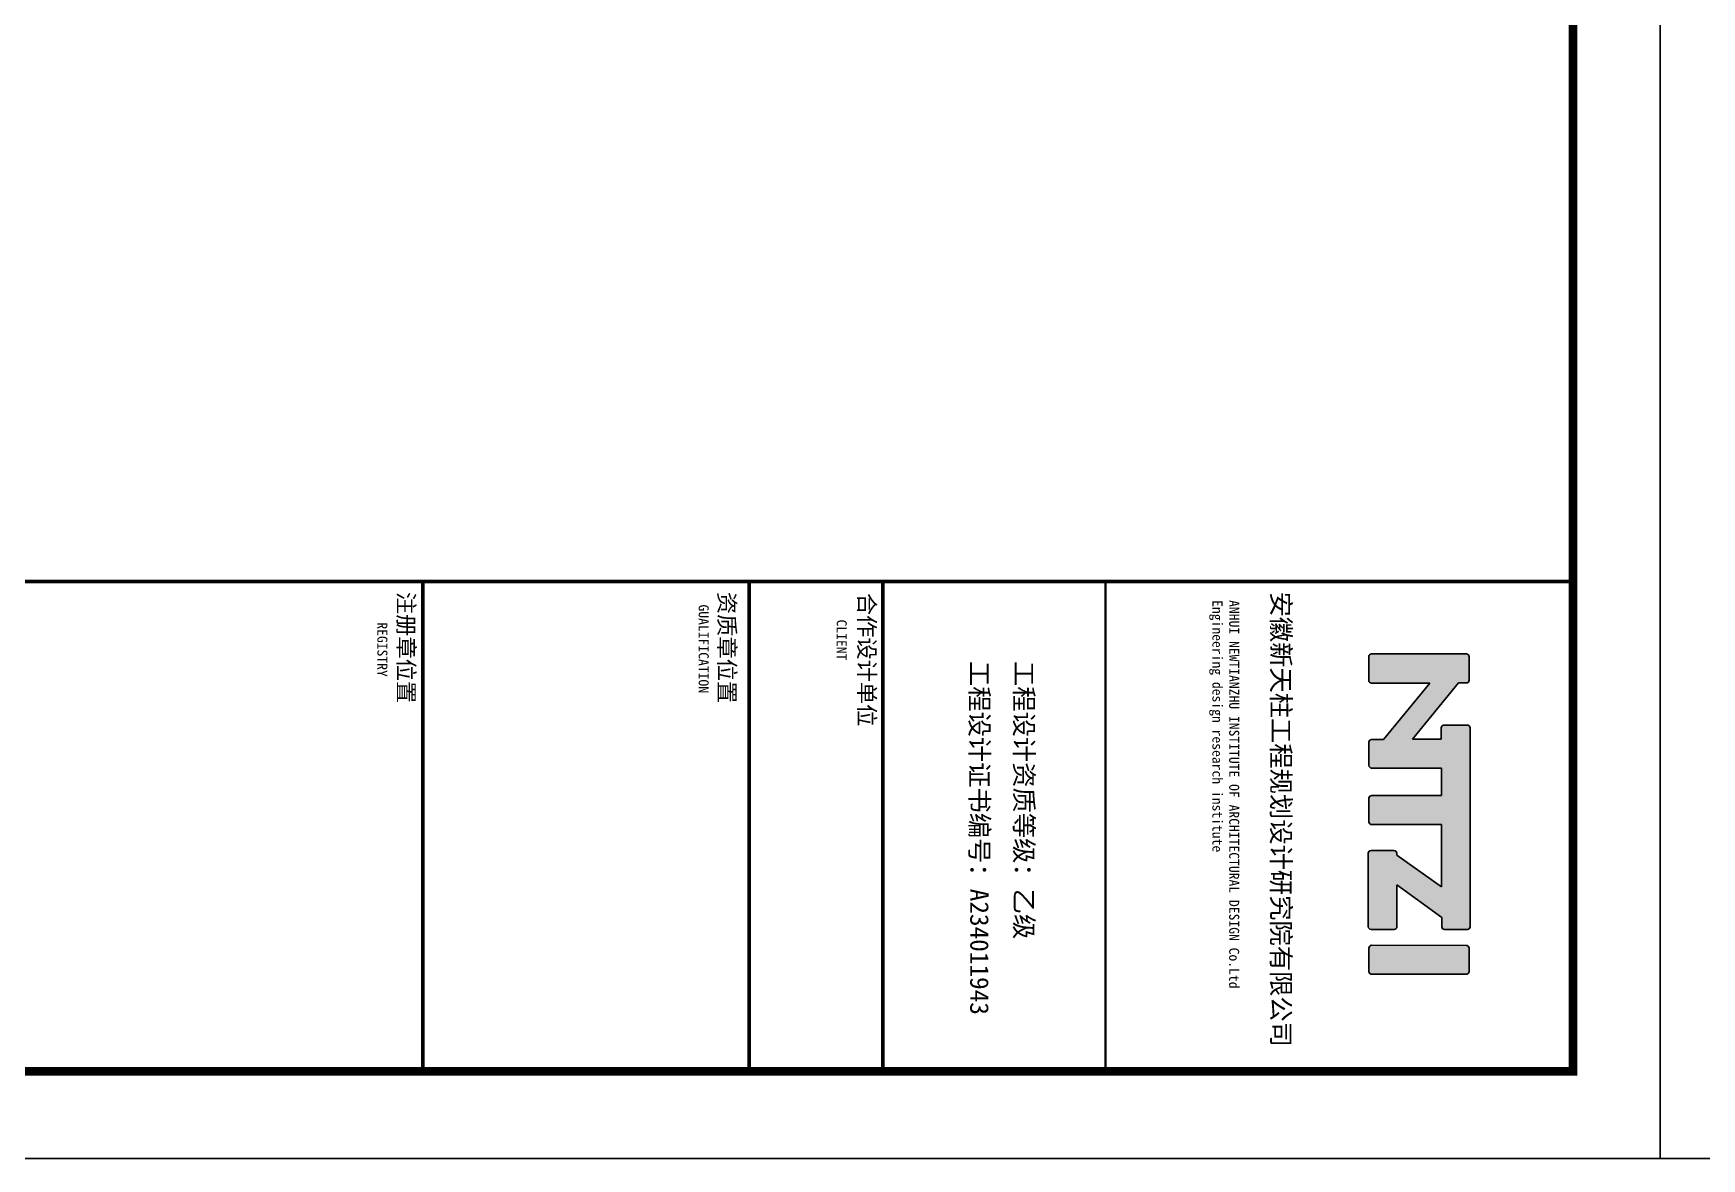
# Model space of a CAD drawing. Extents: x -32169 to 443031, y -120117 to 204739.
# Drawn here: x 262960 to 301181, y -120117 to -94338 of the extents above; entities that cross this region are included whole.
import ezdxf

# ---------------------------------------------------------------- set-up
doc = ezdxf.new("R2010")
doc.units = 0
doc.header["$LTSCALE"] = 1000
doc.layers.get('0').update_dxf_attribs({"linetype": 'CONTINUOUS'})
doc.layers.add('PUB_TEXT', color=7, linetype='CONTINUOUS')
doc.layers.add('PUB_TITLE', color=3, linetype='CONTINUOUS')
doc.styles.add('TQ', font='')
doc.styles.get('TQ').set_extended_font_data('SimSun')

msp = doc.modelspace()

# ---------------------------------------------------------------- hatches: boundary and pattern name
h = msp.add_hatch(color=256)
h.paths.add_polyline_path([(294952.63894, -109221.97601), (293895.41097, -110515.09399), (293620.74634, -110515.07694, 0.4142135624), (293556.74273, -110579.0726), (293556.71006, -111105.37261, 0.4142135624), (293620.70572, -111169.37622), (295218.58569, -111169.47542), (295218.54674, -111796.84499), (293623.25694, -111796.74595, 0.4142135624), (293559.25333, -111860.74161), (293559.2198, -112400.78506, 0.4142135624), (293623.21546, -112464.78867), (295218.21747, -112464.88769), (295218.12899, -113890.11979), (294195.77768, -113165.73977), (294195.78041, -113121.64909, 0.4142135624), (294131.78475, -113057.64548), (293606.48647, -113057.61287, 0.4142135624), (293542.48286, -113121.60853), (293542.37853, -114802.17196, 0.4142135624), (293606.37419, -114866.17557), (294136.06136, -114866.20845, 0.4142135624), (294200.06497, -114802.21279), (294200.1246, -113841.76882), (295227.87056, -114590.85022), (295227.85734, -114803.76237, 0.4142135624), (295291.853, -114867.76598), (295812.83433, -114867.79833, 0.4142135624), (295876.83794, -114803.80267), (295877.12086, -110246.77394, 0.4142135624), (295813.1252, -110182.77033), (295279.98447, -110182.73723, 0.4142135624), (295215.98086, -110246.73289), (295215.96459, -110508.86142), (294559.64517, -110508.82068), (295613.7072, -109218.48832), (295790.73297, -109218.90829, 0.4148903748), (295854.88443, -109154.9128), (295854.91771, -108618.91754, 0.4142135624), (295790.92205, -108554.91393), (293616.4072, -108554.77893, 0.4142135624), (293552.40359, -108618.7746), (293552.37012, -109157.88943, 0.4142135624), (293616.36578, -109221.89304)])
h.paths.add_polyline_path([(293620.52556, -115230.19194, 0.4142135624), (293556.52195, -115294.18761), (293556.48874, -115829.03083, 0.4142135624), (293620.48441, -115893.03444), (295788.45189, -115893.16904, 0.4142135624), (295852.4555, -115829.17337), (295852.4887, -115294.33015, 0.4142135624), (295788.49304, -115230.32654)])

# ---------------------------------------------------------------- linework, layer by layer
for p, q in [((293552.37012, -109157.88943), (293552.40359, -108618.7746)), ((293616.4072, -108554.77893), (295790.92205, -108554.91393)), ((295854.91771, -108618.91754), (295854.88443, -109154.9128)), ((294952.63894, -109221.97601), (293616.36578, -109221.89304)), ((293895.41097, -110515.09399), (294952.63894, -109221.97601)), ((295613.7072, -109218.48832), (294559.64517, -110508.82068)), ((295790.73297, -109218.90829), (295613.7072, -109218.48832)), ((295215.96459, -110508.86142), (295215.98086, -110246.73289)), ((295279.98447, -110182.73723), (295813.1252, -110182.77033)), ((295877.12086, -110246.77394), (295876.83794, -114803.80267)), ((293556.71006, -111105.37261), (293556.74273, -110579.0726)), ((293620.74634, -110515.07694), (293895.41097, -110515.09399)), ((294559.64517, -110508.82068), (295215.96459, -110508.86142)), ((295218.58569, -111169.47542), (293620.70572, -111169.37622)), ((295218.54674, -111796.84499), (295218.58569, -111169.47542)), ((293559.2198, -112400.78506), (293559.25333, -111860.74161)), ((293623.25694, -111796.74595), (295218.54674, -111796.84499)), ((295218.21747, -112464.88769), (293623.21546, -112464.78867)), ((295218.12899, -113890.11979), (295218.21747, -112464.88769)), ((293542.37853, -114802.17196), (293542.48286, -113121.60853)), ((293606.48647, -113057.61287), (294131.78475, -113057.64548)), ((294195.78041, -113121.64909), (294195.77768, -113165.73977)), ((294195.77768, -113165.73977), (295218.12899, -113890.11979)), ((294200.1246, -113841.76882), (294200.06497, -114802.21279)), ((295227.87056, -114590.85022), (294200.1246, -113841.76882)), ((295227.85734, -114803.76237), (295227.87056, -114590.85022)), ((294136.06136, -114866.20845), (293606.37419, -114866.17557)), ((295812.83433, -114867.79833), (295291.853, -114867.76598)), ((293556.48874, -115829.03083), (293556.52195, -115294.18761)), ((293620.52556, -115230.19194), (295788.49304, -115230.32654)), ((295852.4887, -115294.33015), (295852.4555, -115829.17337)), ((295788.45189, -115893.16904), (293620.48441, -115893.03444))]:
    msp.add_line(p, q)
for centre, start, end in [((293616.40323, -108618.77857, 0), 89.996442897, 179.996442886), ((295790.91807, -108618.91357, 0), 359.996442886, 89.996442897), ((293616.36976, -109157.89341, 0), 179.996442886, 269.996442897), ((295790.8848, -109154.90883, 0), 269.8640765, 359.996442886), ((295279.9805, -110246.73686, 0), 89.996442897, 179.996442886), ((295813.12122, -110246.76996, 0), 359.996442886, 89.996442897), ((293620.74237, -110579.07658, 0), 89.996442897, 179.996442886), ((293620.70969, -111105.37658, 0), 179.996442886, 269.996442897), ((293623.25296, -111860.74558, 0), 89.996442897, 179.996442886), ((293623.21944, -112400.78903, 0), 179.996442886, 269.996442897), ((293606.4825, -113121.6125, 0), 89.996442897, 179.996442886), ((294131.78078, -113121.64512, 0), 359.996442886, 89.996442897), ((293606.37817, -114802.17593, 0), 179.996442886, 269.996442897), ((294136.06534, -114802.20882, 0), 269.996442897, 359.996442886), ((295291.85697, -114803.76635, 0), 179.996442886, 269.996442897), ((295812.83831, -114803.79869, 0), 269.996442897, 359.996442886), ((293620.52159, -115294.19158, 0), 89.996442897, 179.996442886), ((295788.48907, -115294.32617, 0), 359.996442886, 89.996442897), ((293620.48838, -115829.03481, 0), 179.996442886, 269.996442897), ((295788.45586, -115829.1694, 0), 269.996442897, 359.996442886)]:
    msp.add_arc(centre, 63.99964, start, end)
at = {"layer": 'PUB_TEXT'}
for q in [(298230.63414, -116645.27663), (297171.52359, -118116.87126)]:
    msp.add_line((298230.54277, -118116.93701), q, dxfattribs=at)
at = {"layer": 'PUB_TITLE', "lineweight": 40}
msp.add_line((279360.80507, -106890.86245), (279360.1085, -118110.79882), dxfattribs=at)
at = {"layer": 'PUB_TITLE'}
msp.add_line((298230.54277, -118116.93701), (298231.23934, -106897.00064), dxfattribs=at)
for points in [[(216230.54765, -120116.90179), (300230.54765, -120116.90179), (300230.54765, 28483.09821), (216230.54765, 28483.09821)], [(300230.54765, -120116.90179), (384230.54765, -120116.90179), (384230.54765, 28483.09821), (300230.54765, 28483.09821)]]:
    msp.add_lwpolyline(points, close=True, dxfattribs=at)
at = {"layer": 'PUB_TITLE', "const_width": 200}
msp.add_lwpolyline([(218230.54765, -118116.90179), (298230.54765, -118116.90179), (298230.54765, 23483.09821), (218230.54765, 23483.09821)], close=True, dxfattribs=at)
at = {"layer": 'PUB_TITLE', "lineweight": 40, "elevation": 0}
for points, const_width in [([(298231.23934, -106897.00064), (218231.69302, -106892.03401)], 84.99952), ([(298231.23934, -106897.00064), (218231.69302, -106892.03401)], 84.99952), ([(271880.84749, -106890.39807), (271880.15092, -118110.33444)], 84.99952), ([(279361.34635, -106895.82914), (279360.64979, -118115.76551)], 84.99952), ([(282421.329, -106896.01911), (282420.63243, -118115.95548)], 84.99952), ([(287521.30008, -106896.33573), (287520.60351, -118116.2721)], 50.99971)]:
    msp.add_lwpolyline(points, dxfattribs=dict(at, const_width=const_width))

# ---------------------------------------------------------------- texts
at = {"layer": 'PUB_TEXT', "attachment_point": 1, "rotation": 269.996442896, "style": 'TQ'}
for s, insert, char_height, width in [('注册章位置', (271687.68851, -107132.81506, 0), 373.99788, 3059.9826525), ('资质章位置', (279038.25833, -107133.27141, 0), 373.99788, 4249.9759063), ('合作设计单位', (282241.6022, -107154.96019, 0), 373.99788, 3498.500263), ('ANHUI NEWTIANZHU INSTITUTE OF ARCHITECTURAL DESIGN Co.Ltd\\PEngineering design research institute', (290586.44958, -107321.29901, 0), 229.4986989, 10514.6481644), ('GUALIFICATION', (278432.89409, -107422.24535, 0), 229.4986989, 5361.7696034), ('REGISTRY', (271071.42673, -107829.90312, 0), 229.498699, 4799.0727934), ('CLIENT', (281595.59062, -107767.04652, 0), 229.498699, 4799.0727934)]:
    msp.add_mtext(s, dxfattribs=dict(at, insert=insert, char_height=char_height, width=width))
at = {"layer": 'PUB_TEXT', "char_height": 424.9975906, "attachment_point": 1, "rotation": 269.996442896, "style": 'TQ'}
for s, insert in [('安徽新天柱工程规划设计研究院有限公司 ', (291756.87077, -107124.90122, 0)), ('工程设计证书编号：A234011943 ', (284849.23647, -108716.04819, 0)), ('工程设计资质等级：乙级 ', (285869.23069, -108716.11151, 0))]:
    msp.add_mtext(s, dxfattribs=dict(at, insert=insert))

doc.saveas('drawing.dxf')
